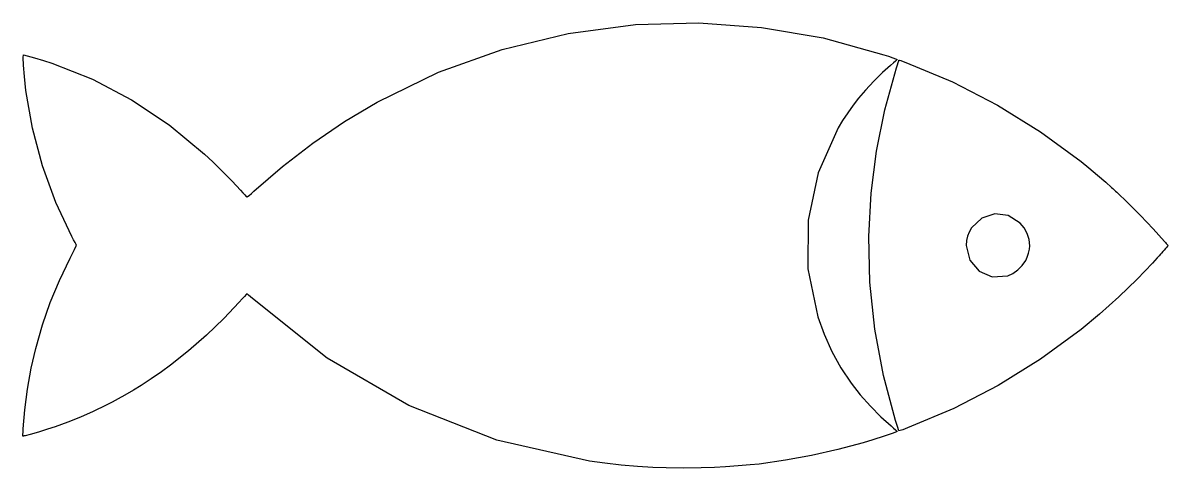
# Model space of a CAD drawing. Extents: x 5 to 500, y 6 to 199.
import ezdxf

# ---------------------------------------------------------------- set-up
doc = ezdxf.new("R2010")
doc.units = 0
doc.layers.get('0').update_dxf_attribs({"linetype": 'CONTINUOUS'})

msp = doc.modelspace()

# ---------------------------------------------------------------- linework, layer by layer
at = {"color": 7}
for points in [[(277.640467, 6.449377), (270.886282, 6.883635), (263.887305, 7.505513), (256.894912, 8.28975), (250.160467, 9.21108), (210.168105, 18.350362), (172.159305, 33.29844), (136.74063, 53.762767), (104.51865, 79.450822), (103.62237, 80.263792), (102.862515, 80.919405), (102.319327, 81.35073), (102.073057, 81.490822), (101.76276, 81.191317), (101.04528, 80.42577), (100.02747, 79.31001), (98.81619, 77.959897), (92.10051, 70.83678), (84.67122, 63.699083), (76.880482, 56.86998), (69.080465, 50.67264), (65.178268, 47.84592), (60.703895, 44.75901), (56.428895, 41.933295), (53.124815, 39.890183), (49.33475, 37.717748), (46.406788, 36.080948), (43.866755, 34.71981), (41.240465, 33.374355), (35.69594, 30.688868), (30.22784, 28.26087), (24.760025, 26.058113), (19.216325, 24.04836), (15.946543, 22.990088), (11.996353, 21.792615), (8.407475, 20.763593), (6.22163, 20.210663), (5.986918, 20.166863), (5.752213, 20.123063), (5.5175, 20.079263), (5.282788, 20.035462), (5.321338, 20.83989), (5.359888, 21.644325), (5.398438, 22.44876), (5.436988, 23.253195), (6.096583, 31.387335), (7.286728, 40.290623), (8.909428, 49.33776), (10.866695, 57.903458), (13.774123, 68.107973), (17.12747, 77.788995), (21.048305, 87.266745), (25.658203, 96.861458), (26.722925, 98.959313), (27.594845, 100.710473), (28.183978, 101.931878), (28.400345, 102.440475), (28.248613, 102.808613), (27.83549, 103.647645), (27.22406, 104.832885), (26.47742, 106.239675), (19.529023, 120.931058), (13.763803, 136.770893), (9.379738, 153.131063), (6.574813, 169.383458), (5.905925, 175.414943), (5.493688, 180.291443), (5.3684, 183.55395), (5.560363, 184.743458), (7.118338, 184.382318), (10.305635, 183.48081), (14.19029, 182.311793), (17.840323, 181.148138), (35.335543, 174.240188), (52.24535, 165.351293), (68.452648, 154.551068), (83.840325, 141.909143), (87.423045, 138.531803), (91.587068, 134.407793), (95.742135, 130.13304), (99.297983, 126.303458), (100.31919, 125.17884), (101.18862, 124.24575), (101.814218, 123.601335), (102.103898, 123.342743), (102.41193, 123.51759), (103.087515, 124.05333), (104.030925, 124.86687), (105.142463, 125.875133), (117.43431, 136.571925), (130.54413, 146.652848), (144.257587, 155.962958), (158.360325, 164.347298), (184.879455, 177.220913), (212.474595, 187.13058), (240.9426, 194.015423), (270.080325, 197.8146), (297.4389, 198.567765), (324.48381, 196.651448), (351.146977, 192.073875), (377.360325, 184.843275), (379.48008, 184.137548), (381.259845, 183.531135), (382.512847, 183.088643), (383.052307, 182.874653), (382.989157, 182.631878), (382.506217, 182.0928), (381.602197, 181.256153), (380.275837, 180.120675), (376.905915, 177.093398), (373.12224, 173.365635), (369.466628, 169.49109), (366.4809, 166.023458), (364.181528, 163.02066), (361.820587, 159.697148), (359.60025, 156.3474), (357.722678, 153.265898), (349.078148, 133.845503), (344.671163, 113.345325), (344.569102, 92.384828), (348.839317, 71.583458), (351.56952, 64.073168), (354.961088, 56.646075), (358.89684, 49.534703), (363.259575, 42.971595), (367.215802, 37.91391), (371.593223, 32.943503), (376.12203, 28.350113), (380.53242, 24.423458), (381.603488, 23.52537), (382.4658, 22.765538), (383.03142, 22.224098), (383.212403, 21.981195), (381.510825, 21.32499), (377.545957, 19.99098), (372.73128, 18.443153), (368.480317, 17.14548), (357.469808, 14.1933), (346.198365, 11.658623), (334.847895, 9.578543), (323.600317, 7.990178), (319.595115, 7.576868), (314.419905, 7.130535), (308.974897, 6.72351), (304.160317, 6.428138), (298.53243, 6.2745), (290.98986, 6.22785), (283.402522, 6.28665), (277.640317, 6.449468), (277.640317, 6.44946), (277.640317, 6.44946), (277.640332, 6.449453)], [(383.840467, 22.393777), (383.73546, 22.777755), (383.449552, 23.726715), (383.026402, 25.097835), (382.509667, 26.74824), (377.280315, 46.174605), (373.559467, 66.270352), (371.427232, 86.48382), (370.963702, 106.263338), (371.964202, 125.02128), (374.229127, 143.105887), (377.838787, 161.00922), (382.873507, 179.223337), (383.270685, 180.48672), (383.605942, 181.5315), (383.84397, 182.249145), (383.949472, 182.531115), (384.201015, 182.47344), (384.83673, 182.266327), (385.760557, 181.942477), (386.876467, 181.53456), (407.063092, 173.091352), (426.544072, 163.069207), (445.14225, 151.568273), (462.680467, 138.688658), (465.984172, 135.990105), (469.795095, 132.79146), (473.348707, 129.74142), (475.880467, 127.488697), (476.357377, 127.04772), (476.946217, 126.505222), (477.57219, 125.930032), (478.160467, 125.390977), (482.87121, 120.89163), (488.355315, 115.359322), (493.893742, 109.534882), (498.767445, 104.15916), (499.149187, 103.723927), (499.53093, 103.288695), (499.91268, 102.853462), (500.294422, 102.41823), (500.00373, 102.07386), (499.71303, 101.729497), (499.422337, 101.385135), (499.131645, 101.040772), (498.60249, 100.420702), (498.021247, 99.75069), (497.458387, 99.111345), (496.984365, 98.583315), (496.405395, 97.94619), (495.556792, 97.009815), (494.552655, 95.90019), (493.507072, 94.743315), (486.856035, 87.788572), (478.986465, 80.211487), (470.677545, 72.736965), (462.70845, 66.08991), (445.206877, 53.258632), (426.810135, 41.85624), (407.614605, 31.9374), (387.716662, 23.556772), (385.67772, 22.80063), (384.504532, 22.400497), (383.968357, 22.28775), (383.840467, 22.393747), (383.840467, 22.393747)], [(430.95357, 89.32272), (433.207702, 90.300517), (435.379372, 91.820542), (437.286338, 93.729578), (438.74637, 95.874412), (439.413555, 97.382887), (439.965563, 99.106537), (440.34045, 100.81596), (440.47629, 102.281737), (440.186235, 104.953913), (439.374075, 107.564205), (438.099637, 109.968728), (436.422833, 112.0236), (431.174948, 115.318185), (425.349105, 116.031465), (419.790608, 114.243263), (415.344743, 110.033378), (414.288473, 108.21684), (413.564085, 106.394175), (413.148097, 104.488598), (413.017027, 102.423338), (414.5391, 96.04122), (418.559055, 91.348297), (424.292137, 88.917727)]]:
    msp.add_lwpolyline(points, close=True, dxfattribs=at)

doc.saveas('drawing.dxf')
